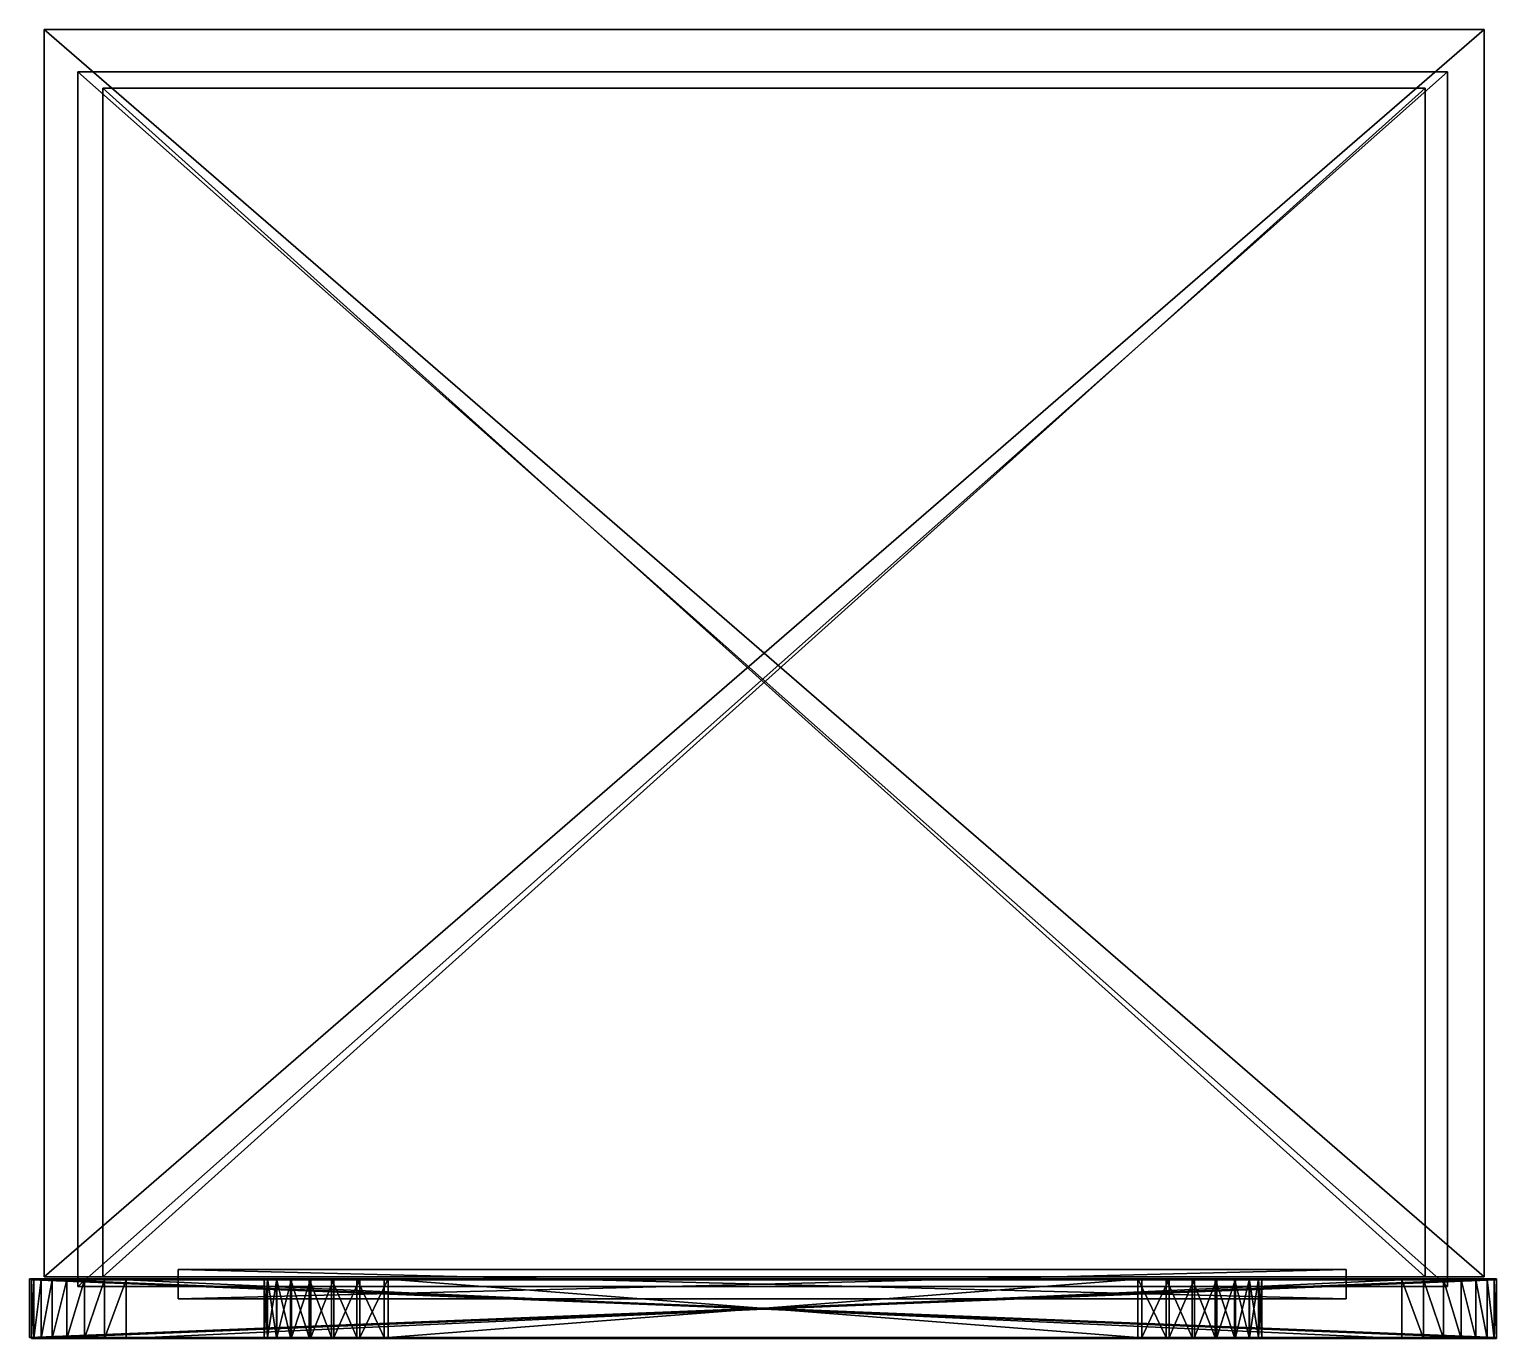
# Model space of a CAD drawing. Header units: centimetres. Extents: x -250 to 250, y -223 to 223.
import ezdxf

# ---------------------------------------------------------------- set-up
doc = ezdxf.new("R2010")
doc.units = ezdxf.units.CM
for name, color, linetype, true_color in [('beige', 7, 'Continuous', 0xa6e5e5), ('glass', 7, 'Continuous', 0xa6e5e5), ('grey', 7, 'Continuous', 0xa6e5e5)]:
    doc.layers.add(name, color=color, linetype=linetype, true_color=true_color)

msp = doc.modelspace()

# ---------------------------------------------------------------- meshes
at = {"layer": 'beige', "color": 116, "true_color": 0x06873a}
mesh = msp.add_polyface(dxfattribs=at)
corners = [(-242.12, -222.95, 1073.69), (-237.13, -222.95, 1078.69), (-237.13, -202.95, 1078.69), (-242.12, -202.95, 1073.69), (-245.93, -222.95, 1067.7), (-245.93, -202.95, 1067.7), (-248.36, -222.95, 1060.92), (-248.36, -202.95, 1060.92), (-249.21, -222.95, 1053.53), (-249.21, -202.95, 1053.53), (-249.22, -202.95, 530.49), (-249.22, -222.95, 530.49), (-242.12, -222.95, -1069.39), (-242.12, -202.95, -1069.39), (-237.13, -202.95, -1074.39), (-237.13, -222.95, -1074.39), (-245.93, -222.95, -1063.4), (-245.93, -202.95, -1063.4), (-248.36, -222.95, -1056.61), (-248.36, -202.95, -1056.61), (-249.22, -222.95, -1049.22), (-249.22, -202.95, -1049.22), (-224.35, -202.95, 1084.93), (-224.35, -222.95, 1084.93), (-249.22, -222.95, -559.8), (-249.22, -202.95, -559.8), (-231.14, -202.95, -1078.2), (-224.35, -222.95, -1080.63), (-249.92, -222.59, -558.4), (-249.92, -222.59, 529.55), (-249.92, -202.59, 529.55), (-249.92, -202.59, -558.4)]
mesh.append_faces([[corners[k] for k in face] for face in [(5, 2, 22), (23, 1, 4), (26, 13, 19), (16, 15, 27)]], dxfattribs={"vtx0": -1, "vtx1": -1, "vtx2": -1, "color": 116})
mesh.append_faces([[corners[k] for k in face] for face in [(0, 1, 2), (2, 3, 0), (4, 0, 3), (3, 5, 4), (6, 4, 5), (5, 7, 6), (8, 6, 7), (7, 9, 8), (10, 11, 8), (8, 9, 10), (12, 13, 14), (14, 15, 12), (16, 17, 13), (13, 12, 16), (18, 19, 17), (17, 16, 18), (20, 21, 19), (19, 18, 20), (9, 7, 5), (5, 3, 2), (1, 0, 4), (4, 6, 8), (21, 20, 24), (24, 25, 21), (26, 14, 13), (13, 17, 19), (19, 21, 25), (20, 18, 16), (16, 12, 15), (28, 29, 30), (30, 31, 28)]], dxfattribs={"vtx2": -1, "color": 116})
mesh = msp.add_polyface(dxfattribs=at)
corners = [(-224.35, -222.95, 1084.93), (-216.96, -222.95, 1085.78), (-216.96, -202.95, 1085.78), (-224.35, -202.95, 1084.93), (-231.14, -222.95, 1082.5), (-231.14, -202.95, 1082.5), (-237.13, -222.95, 1078.69), (-237.13, -202.95, 1078.69), (-224.35, -222.95, -1080.63), (-224.35, -202.95, -1080.63), (-216.96, -202.95, -1081.48), (-216.96, -222.95, -1081.48), (-231.14, -222.95, -1078.2), (-231.14, -202.95, -1078.2), (-237.13, -222.95, -1074.39), (-237.13, -202.95, -1074.39), (-249.92, -202.59, 529.55), (-169.92, -202.59, 416.81), (-169.92, -202.59, -445.76), (-249.92, -202.59, -558.4), (-168.8, -202.59, -453.24), (-165.62, -202.59, -460.11), (-160.63, -202.59, -466.17), (-154.08, -202.59, -471.23), (-168.84, -202.59, 424.31), (-165.76, -202.59, 431.2), (-160.93, -202.59, 437.28), (-154.59, -202.59, 442.35), (-249.92, -222.59, 529.55), (-169.92, -222.59, 416.81), (-168.84, -222.59, 424.31), (-165.76, -222.59, 431.2), (-160.93, -222.59, 437.28), (-154.59, -222.59, 442.35), (-169.92, -222.59, -445.76), (-249.92, -222.59, -558.4), (-168.8, -222.59, -453.24), (-165.62, -222.59, -460.11), (-160.63, -222.59, -466.17)]
mesh.append_faces([[corners[k] for k in face] for face in [(16, 17, 18), (19, 18, 20), (19, 20, 21), (19, 21, 22), (19, 22, 23), (28, 29, 30), (28, 30, 31), (28, 31, 32), (28, 32, 33), (34, 28, 35)]], dxfattribs={"vtx0": -1, "vtx2": -1, "color": 116})
mesh.append_faces([[corners[k] for k in face] for face in [(19, 16, 18), (24, 17, 16), (25, 24, 16), (26, 25, 16), (27, 26, 16), (34, 29, 28), (36, 34, 35), (37, 36, 35), (38, 37, 35)]], dxfattribs={"vtx1": -1, "vtx2": -1, "color": 116})
mesh.append_faces([[corners[k] for k in face] for face in [(0, 1, 2), (2, 3, 0), (4, 0, 3), (3, 5, 4), (6, 4, 5), (5, 7, 6), (8, 9, 10), (10, 11, 8), (12, 13, 9), (9, 8, 12), (14, 15, 13), (13, 12, 14), (7, 5, 3), (0, 4, 6), (10, 9, 13), (14, 12, 8)]], dxfattribs={"vtx2": -1, "color": 116})
mesh = msp.add_polyface(dxfattribs=at)
corners = [(-154.08, -222.59, -471.23), (-146.23, -222.59, -475.08), (-146.23, -202.59, -475.08), (-154.08, -202.59, -471.23), (-160.63, -222.59, -466.17), (-160.63, -202.59, -466.17), (-165.62, -222.59, -460.11), (-165.62, -202.59, -460.11), (-168.8, -222.59, -453.24), (-168.8, -202.59, -453.24), (-169.92, -222.59, -445.76), (-169.92, -202.59, -445.76), (-169.92, -222.59, 416.81), (-169.92, -202.59, 416.81), (-168.84, -222.59, 424.31), (-168.84, -202.59, 424.31), (-165.76, -222.59, 431.2), (-165.76, -202.59, 431.2), (-160.93, -222.59, 437.28), (-160.93, -202.59, 437.28), (-154.59, -222.59, 442.35), (-154.59, -202.59, 442.35), (-146.99, -222.59, 446.22), (-146.99, -202.59, 446.22), (-249.92, -202.59, -558.4), (-137.33, -202.59, -477.54), (-127.65, -202.59, -478.4), (-249.92, -202.59, 529.55), (-138.39, -202.59, 448.68), (-129.01, -202.59, 449.55), (-249.92, -222.59, 529.55), (-138.39, -222.59, 448.68), (-129.01, -222.59, 449.55), (-249.92, -222.59, -558.4), (-137.33, -222.59, -477.54), (-127.65, -222.59, -478.4)]
mesh.append_faces([[corners[k] for k in face] for face in [(24, 3, 2), (24, 2, 25), (24, 25, 26), (30, 20, 22), (30, 22, 31), (30, 31, 32)]], dxfattribs={"vtx0": -1, "vtx2": -1, "color": 116})
mesh.append_faces([[corners[k] for k in face] for face in [(23, 21, 27), (28, 23, 27), (29, 28, 27), (0, 4, 33), (1, 0, 33), (34, 1, 33), (35, 34, 33)]], dxfattribs={"vtx1": -1, "vtx2": -1, "color": 116})
mesh.append_faces([[corners[k] for k in face] for face in [(0, 1, 2), (2, 3, 0), (4, 0, 3), (3, 5, 4), (6, 4, 5), (5, 7, 6), (8, 6, 7), (7, 9, 8), (10, 8, 9), (9, 11, 10), (12, 10, 11), (11, 13, 12), (14, 12, 13), (13, 15, 14), (16, 14, 15), (15, 17, 16), (18, 16, 17), (17, 19, 18), (20, 18, 19), (19, 21, 20), (22, 20, 21), (21, 23, 22)]], dxfattribs={"vtx2": -1, "color": 116})
mesh = msp.add_polyface(dxfattribs=at)
corners = [(249.91, -202.95, 530.49), (-249.22, -202.95, 530.49), (-249.21, -202.95, 1053.53), (-245.93, -202.95, 1067.7), (-224.35, -202.95, 1084.93), (-216.96, -202.95, 1085.78), (217.65, -202.95, 1085.78), (231.83, -202.95, 1082.5), (217.65, -222.95, 1085.78), (-216.96, -222.95, 1085.78), (-224.35, -222.95, 1084.93), (231.83, -222.95, 1082.5), (-245.93, -222.95, 1067.7), (-249.21, -222.95, 1053.53), (-249.22, -222.95, 530.49), (249.91, -222.95, 530.49), (217.65, -222.95, -1081.48), (-216.96, -222.95, -1081.48), (-216.96, -202.95, -1081.48), (225.04, -202.95, -1080.63), (-231.14, -202.95, -1078.2), (-248.36, -202.95, -1056.61), (246.63, -202.95, -1063.4), (-249.22, -202.95, -559.8), (-224.35, -222.95, -1080.63), (-245.93, -222.95, -1063.4), (249.06, -222.95, -1056.61), (-249.22, -222.95, -1049.22), (249.91, -222.95, -559.8), (-249.22, -222.95, -559.8), (249.92, -202.59, 529.55), (-249.92, -202.59, 529.55), (-249.92, -222.59, 529.55), (249.92, -222.59, -558.4), (-249.92, -222.59, -558.4), (-249.92, -202.59, -558.4), (129.01, -202.59, -478.4), (-127.65, -202.59, -478.4), (-127.65, -222.59, -478.4), (-137.33, -222.59, -477.54), (-137.33, -202.59, -477.54), (-146.23, -222.59, -475.08), (-146.23, -202.59, -475.08), (-138.39, -222.59, 448.68), (-146.99, -222.59, 446.22), (-146.99, -202.59, 446.22), (-138.39, -202.59, 448.68), (-129.01, -222.59, 449.55), (-129.01, -202.59, 449.55), (127.65, -222.59, 449.55), (127.65, -202.59, 449.55), (129.01, -222.59, -478.4)]
mesh.append_faces([[corners[k] for k in face] for face in [(0, 2, 3), (3, 4, 7), (11, 10, 12), (12, 13, 15), (19, 18, 20), (19, 20, 21), (22, 21, 23), (25, 24, 26), (27, 25, 28)]], dxfattribs={"vtx0": -1, "vtx1": -1, "vtx2": -1, "color": 116})
mesh.append_faces([[corners[k] for k in face] for face in [(35, 37, 36), (32, 47, 49)]], dxfattribs={"vtx0": -1, "vtx2": -1, "color": 116})
mesh.append_faces([[corners[k] for k in face] for face in [(29, 27, 28)]], dxfattribs={"vtx1": -1, "color": 116})
mesh.append_faces([[corners[k] for k in face] for face in [(50, 48, 31), (51, 38, 34)]], dxfattribs={"vtx1": -1, "vtx2": -1, "color": 116})
mesh.append_faces([[corners[k] for k in face] for face in [(0, 1, 2), (4, 5, 6), (8, 9, 10), (13, 14, 15), (6, 5, 9), (16, 17, 18), (24, 17, 16), (14, 1, 0), (23, 29, 28), (30, 31, 32), (33, 34, 35), (36, 37, 38), (39, 38, 37), (37, 40, 39), (41, 39, 40), (40, 42, 41), (43, 44, 45), (45, 46, 43), (47, 43, 46), (46, 48, 47), (49, 47, 48)]], dxfattribs={"vtx2": -1, "color": 116})
mesh = msp.add_polyface(dxfattribs=at)
corners = [(-224.35, -202.95, 1084.93), (217.65, -202.95, 1085.78), (231.83, -202.95, 1082.5), (249.91, -202.95, 530.49), (-245.93, -202.95, 1067.7), (231.83, -222.95, 1082.5), (217.65, -222.95, 1085.78), (-224.35, -222.95, 1084.93), (-245.93, -222.95, 1067.7), (249.91, -222.95, 530.49), (-216.96, -222.95, 1085.78), (-216.96, -202.95, -1081.48), (217.65, -202.95, -1081.48), (217.65, -222.95, -1081.48), (225.04, -202.95, -1080.63), (246.63, -202.95, -1063.4), (-248.36, -202.95, -1056.61), (249.91, -202.95, -1049.22), (-249.22, -202.95, -559.8), (249.91, -202.95, -559.8), (-224.35, -222.95, -1080.63), (231.83, -222.95, -1078.2), (249.06, -222.95, -1056.61), (-245.93, -222.95, -1063.4), (249.91, -222.95, -559.8), (-249.22, -222.95, 530.49), (-249.92, -222.59, 529.55), (249.92, -222.59, 529.55), (249.92, -202.59, 529.55), (-249.92, -202.59, -558.4), (249.92, -202.59, -558.4), (249.92, -222.59, -558.4), (146.23, -222.59, 446.22), (137.33, -222.59, 448.68), (137.33, -202.59, 448.68), (146.23, -202.59, 446.22), (138.39, -222.59, -477.54), (146.99, -222.59, -475.08), (146.99, -202.59, -475.08), (138.39, -202.59, -477.54), (129.01, -222.59, -478.4), (129.01, -202.59, -478.4), (-127.65, -222.59, -478.4), (-129.01, -202.59, 449.55), (127.65, -202.59, 449.55), (127.65, -222.59, 449.55), (-249.92, -202.59, 529.55), (-249.92, -222.59, -558.4)]
mesh.append_faces([[corners[k] for k in face] for face in [(31, 36, 47)]], dxfattribs={"vtx0": -1, "vtx1": -1, "color": 116})
mesh.append_faces([[corners[k] for k in face] for face in [(0, 1, 2), (3, 4, 2), (5, 6, 7), (5, 8, 9), (15, 14, 16), (17, 15, 18), (20, 13, 21), (20, 21, 22), (23, 22, 24)]], dxfattribs={"vtx0": -1, "vtx1": -1, "vtx2": -1, "color": 116})
mesh.append_faces([[corners[k] for k in face] for face in [(29, 41, 39), (34, 46, 28), (26, 45, 33)]], dxfattribs={"vtx0": -1, "vtx2": -1, "color": 116})
mesh.append_faces([[corners[k] for k in face] for face in [(19, 17, 18)]], dxfattribs={"vtx1": -1, "color": 116})
mesh.append_faces([[corners[k] for k in face] for face in [(30, 29, 39), (34, 44, 46), (27, 26, 33), (36, 40, 47)]], dxfattribs={"vtx1": -1, "vtx2": -1, "color": 116})
mesh.append_faces([[corners[k] for k in face] for face in [(10, 6, 1), (11, 12, 13), (14, 12, 11), (3, 9, 25), (24, 19, 18), (26, 27, 28), (29, 30, 31), (32, 33, 34), (34, 35, 32), (36, 37, 38), (38, 39, 36), (40, 36, 39), (39, 41, 40), (42, 40, 41), (43, 44, 45), (33, 45, 44), (44, 34, 33)]], dxfattribs={"vtx2": -1, "color": 116})
mesh = msp.add_polyface(dxfattribs=at)
corners = [(154.08, -222.59, 442.35), (146.23, -222.59, 446.22), (146.23, -202.59, 446.22), (154.08, -202.59, 442.35), (160.63, -222.59, 437.28), (160.63, -202.59, 437.28), (165.62, -222.59, 431.2), (165.62, -202.59, 431.2), (168.8, -222.59, 424.31), (168.8, -202.59, 424.31), (169.92, -222.59, 416.81), (169.92, -202.59, 416.81), (169.92, -222.59, -445.76), (169.92, -202.59, -445.76), (168.84, -222.59, -453.24), (168.84, -202.59, -453.24), (165.76, -222.59, -460.11), (165.76, -202.59, -460.11), (160.93, -222.59, -466.17), (160.93, -202.59, -466.17), (154.59, -222.59, -471.23), (154.59, -202.59, -471.23), (146.99, -222.59, -475.08), (146.99, -202.59, -475.08), (249.92, -202.59, -558.4), (138.39, -202.59, -477.54), (137.33, -202.59, 448.68), (249.92, -202.59, 529.55), (249.92, -222.59, 529.55), (137.33, -222.59, 448.68), (249.92, -222.59, -558.4), (138.39, -222.59, -477.54)]
mesh.append_faces([[corners[k] for k in face] for face in [(24, 25, 23), (24, 23, 21), (24, 21, 19), (28, 29, 1), (28, 1, 0), (28, 0, 4), (30, 18, 20), (30, 20, 22), (30, 22, 31)]], dxfattribs={"vtx0": -1, "vtx2": -1, "color": 116})
mesh.append_faces([[corners[k] for k in face] for face in [(2, 26, 27), (3, 2, 27), (5, 3, 27), (7, 5, 27)]], dxfattribs={"vtx1": -1, "vtx2": -1, "color": 116})
mesh.append_faces([[corners[k] for k in face] for face in [(0, 1, 2), (2, 3, 0), (4, 0, 3), (3, 5, 4), (6, 4, 5), (5, 7, 6), (8, 6, 7), (7, 9, 8), (10, 8, 9), (9, 11, 10), (12, 10, 11), (11, 13, 12), (14, 12, 13), (13, 15, 14), (16, 14, 15), (15, 17, 16), (18, 16, 17), (17, 19, 18), (20, 18, 19), (19, 21, 20), (22, 20, 21), (21, 23, 22)]], dxfattribs={"vtx2": -1, "color": 116})
mesh = msp.add_polyface(dxfattribs=at)
corners = [(225.04, -222.95, 1084.93), (225.04, -202.95, 1084.93), (217.65, -202.95, 1085.78), (217.65, -222.95, 1085.78), (231.83, -222.95, 1082.5), (231.83, -202.95, 1082.5), (237.82, -222.95, 1078.69), (237.82, -202.95, 1078.69), (242.82, -202.95, 1073.69), (242.82, -222.95, 1073.69), (225.04, -222.95, -1080.63), (217.65, -222.95, -1081.48), (217.65, -202.95, -1081.48), (225.04, -202.95, -1080.63), (231.83, -222.95, -1078.2), (231.83, -202.95, -1078.2), (237.82, -222.95, -1074.39), (237.82, -202.95, -1074.39), (246.63, -202.95, -1063.4), (242.82, -222.95, -1069.39), (249.92, -202.59, -558.4), (160.93, -202.59, -466.17), (165.76, -202.59, -460.11), (168.84, -202.59, -453.24), (169.92, -202.59, -445.76), (169.92, -202.59, 416.81), (168.8, -202.59, 424.31), (165.62, -202.59, 431.2), (249.92, -202.59, 529.55), (249.92, -222.59, 529.55), (160.63, -222.59, 437.28), (165.62, -222.59, 431.2), (168.8, -222.59, 424.31), (169.92, -222.59, 416.81), (249.92, -222.59, -558.4), (169.92, -222.59, -445.76), (168.84, -222.59, -453.24), (165.76, -222.59, -460.11), (160.93, -222.59, -466.17)]
mesh.append_faces([[corners[k] for k in face] for face in [(20, 25, 28)]], dxfattribs={"vtx0": -1, "vtx1": -1, "color": 116})
mesh.append_faces([[corners[k] for k in face] for face in [(18, 17, 13)]], dxfattribs={"vtx0": -1, "vtx1": -1, "vtx2": -1, "color": 116})
mesh.append_faces([[corners[k] for k in face] for face in [(20, 21, 22), (20, 22, 23), (20, 23, 24), (20, 24, 25), (29, 30, 31), (29, 31, 32), (29, 32, 33), (34, 33, 35), (34, 35, 36), (34, 36, 37), (34, 37, 38)]], dxfattribs={"vtx0": -1, "vtx2": -1, "color": 116})
mesh.append_faces([[corners[k] for k in face] for face in [(26, 27, 28), (25, 26, 28), (34, 29, 33)]], dxfattribs={"vtx1": -1, "vtx2": -1, "color": 116})
mesh.append_faces([[corners[k] for k in face] for face in [(0, 1, 2), (2, 3, 0), (4, 5, 1), (1, 0, 4), (6, 7, 5), (5, 4, 6), (2, 1, 5), (5, 7, 8), (9, 6, 4), (4, 0, 3), (10, 11, 12), (12, 13, 10), (14, 10, 13), (13, 15, 14), (16, 14, 15), (15, 17, 16), (17, 15, 13), (11, 10, 14), (14, 16, 19)]], dxfattribs={"vtx2": -1, "color": 116})
mesh = msp.add_polyface(dxfattribs=at)
corners = [(242.82, -222.95, 1073.69), (242.82, -202.95, 1073.69), (237.82, -202.95, 1078.69), (237.82, -222.95, 1078.69), (246.63, -222.95, 1067.7), (246.63, -202.95, 1067.7), (249.06, -222.95, 1060.92), (249.06, -202.95, 1060.92), (249.91, -222.95, 1053.53), (249.91, -202.95, 1053.53), (249.91, -222.95, 530.49), (249.91, -202.95, 530.49), (231.83, -202.95, 1082.5), (231.83, -222.95, 1082.5), (242.82, -222.95, -1069.39), (237.82, -222.95, -1074.39), (237.82, -202.95, -1074.39), (242.82, -202.95, -1069.39), (246.63, -222.95, -1063.4), (246.63, -202.95, -1063.4), (249.06, -222.95, -1056.61), (249.06, -202.95, -1056.61), (249.91, -222.95, -1049.22), (249.91, -202.95, -1049.22), (249.91, -202.95, -559.8), (249.91, -222.95, -559.8), (231.83, -222.95, -1078.2), (249.92, -222.59, 529.55), (249.92, -222.59, -558.4), (249.92, -202.59, -558.4), (249.92, -202.59, 529.55)]
mesh.append_faces([[corners[k] for k in face] for face in [(11, 12, 1), (7, 11, 1), (13, 10, 6), (0, 13, 6), (26, 14, 20)]], dxfattribs={"vtx0": -1, "vtx1": -1, "vtx2": -1, "color": 116})
mesh.append_faces([[corners[k] for k in face] for face in [(5, 7, 1), (4, 0, 6)]], dxfattribs={"vtx1": -1, "color": 116})
mesh.append_faces([[corners[k] for k in face] for face in [(0, 1, 2), (2, 3, 0), (4, 5, 1), (1, 0, 4), (6, 7, 5), (5, 4, 6), (8, 9, 7), (7, 6, 8), (8, 10, 11), (11, 9, 8), (7, 9, 11), (10, 8, 6), (14, 15, 16), (16, 17, 14), (18, 14, 17), (17, 19, 18), (20, 18, 19), (19, 21, 20), (22, 20, 21), (21, 23, 22), (22, 23, 24), (24, 25, 22), (23, 21, 19), (19, 17, 16), (14, 18, 20), (20, 22, 25), (27, 28, 29), (29, 30, 27)]], dxfattribs={"vtx2": -1, "color": 116})
at = {"layer": 'glass', "color": 116, "true_color": 0x06873a}
mesh = msp.add_polyface(dxfattribs=at)
corners = [(233.21, -205.17, -246.62), (-233.39, -205.17, -246.62), (233.21, 208.52, -246.62), (-233.39, 208.52, -246.62), (233.21, -205.17, -239.62), (-233.39, -205.17, -239.62), (233.21, 208.52, -239.62), (-233.39, 208.52, -239.62), (233.21, -205.17, 105.91), (-233.39, -205.17, 105.91), (233.21, 208.52, 105.91), (-233.39, 208.52, 105.91), (233.21, -205.17, 112.91), (-233.39, -205.17, 112.91), (233.21, 208.52, 112.91), (-233.39, 208.52, 112.91), (-199.19, -209.38, -500.93), (198.69, -209.38, -500.93), (-199.19, -209.38, 466.65), (198.69, -209.38, 466.65), (-199.19, -199.38, -500.93), (198.69, -199.38, -500.93), (-199.19, -199.38, 466.65), (198.69, -199.38, 466.65)]
mesh.append_faces([[corners[k] for k in face] for face in [(0, 1, 3), (3, 2, 0), (7, 5, 4), (4, 6, 7), (6, 4, 0), (0, 2, 6), (7, 6, 2), (2, 3, 7), (5, 7, 3), (3, 1, 5), (4, 5, 1), (1, 0, 4), (8, 9, 11), (11, 10, 8), (15, 13, 12), (12, 14, 15), (14, 12, 8), (8, 10, 14), (15, 14, 10), (10, 11, 15), (13, 15, 11), (11, 9, 13), (12, 13, 9), (9, 8, 12), (16, 17, 19), (19, 18, 16), (23, 21, 20), (20, 22, 23), (22, 20, 16), (16, 18, 22), (23, 22, 18), (18, 19, 23), (21, 23, 19), (19, 17, 21), (20, 21, 17), (17, 16, 20)]], dxfattribs={"vtx2": -1, "color": 116})
at = {"layer": 'grey', "color": 116, "true_color": 0x06873a}
mesh = msp.add_polyface(dxfattribs=at)
corners = [(245.62, 222.95, 1065.75), (-244.86, 222.95, 1065.75), (-244.86, 222.95, -1085.78), (245.62, 222.95, -1085.78), (245.62, -201.9, 1065.75), (-244.86, -201.89, 1065.75), (-244.86, -201.89, -1085.78), (245.62, -201.89, -1085.78), (225.62, 202.95, 1045.75), (-224.86, 202.95, 1045.75), (-224.86, 202.95, -1065.78), (225.62, 202.95, -1065.78), (225.62, -201.9, 1045.75), (-224.86, -201.89, 1045.75), (-224.86, -201.89, -1065.78), (225.62, -201.89, -1065.78), (233.21, -205.17, 531.83), (-233.39, -205.17, 531.83), (233.21, 208.52, 531.83), (-233.39, 208.52, 531.83), (-233.39, -205.17, -559.09), (233.21, -205.17, -559.08), (-233.39, 208.52, -559.09), (233.21, 208.52, -559.09)]
mesh.append_faces([[corners[k] for k in face] for face in [(0, 1, 5), (5, 4, 0), (1, 2, 6), (6, 5, 1), (2, 3, 7), (7, 6, 2), (3, 0, 4), (4, 7, 3), (0, 3, 2), (2, 1, 0), (13, 9, 8), (8, 12, 13), (14, 10, 9), (9, 13, 14), (15, 11, 10), (10, 14, 15), (12, 8, 11), (11, 15, 12), (10, 11, 8), (8, 9, 10), (13, 12, 4), (4, 5, 13), (14, 13, 5), (5, 6, 14), (15, 14, 6), (6, 7, 15), (12, 15, 7), (7, 4, 12), (16, 17, 19), (19, 18, 16), (20, 21, 23), (23, 22, 20)]], dxfattribs={"vtx2": -1, "color": 116})

doc.saveas('drawing.dxf')
